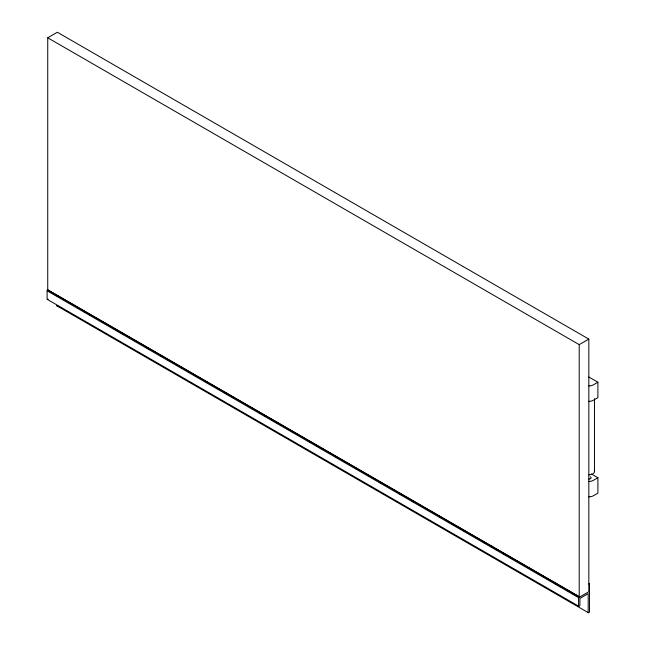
<?xml version="1.0" encoding="UTF-8"?>
<svg xmlns="http://www.w3.org/2000/svg" width="645" height="645" viewBox="0 0 645 645"><rect width="100%" height="100%" fill="white"/><g stroke="black" fill="none" stroke-linecap="round" stroke-linejoin="round"><path stroke-width="0.97" d="M48.101 299.046A0.943 0.548 -60 0 1 47.101 298.958L47.101 290.79L47.738 289.807L579.218 596.657L578.581 597.641L578.581 605.808A0.943 0.548 -60 0 0 579.25 606.187A0.943 0.548 -60 0 0 579.919 605.034L579.919 598.415L588.184 593.634L588.184 612.274A0.943 0.548 -60 0 0 588.853 612.661A0.943 0.548 -60 0 0 589.522 611.508L589.522 583.62L588.829 584.023M47.738 37.797L57.349 32.25L588.829 339.101L588.829 591.723L579.218 597.27L579.218 344.64L47.738 37.797L47.738 290.427M579.218 344.64L588.829 339.101M588.829 401.335A6.418 3.701 0 0 0 593.36 400.255L597.899 397.634L597.899 382.227L593.36 384.847A6.418 3.701 0 0 1 588.829 385.936M588.829 496.844A6.418 3.701 0 0 0 593.36 495.755L597.899 493.143L597.899 477.735L593.36 480.356A6.418 3.701 0 0 1 588.829 481.436M588.829 376.994L597.899 382.227M591.304 473.93L597.899 477.735M47.633 289.871L579.113 596.714M52.979 293.451L58.211 296.474M68.684 302.513L70.434 303.521M76.537 307.052L78.287 308.06M84.398 311.583L86.14 312.591M88.76 314.107L90.502 315.115M100.975 321.162L102.724 322.169M104.466 323.177L106.215 324.185M112.319 327.708L114.939 329.224M116.689 330.232L118.43 331.24M120.18 332.248L122.792 333.755M132.394 339.302L135.015 340.81M144.609 346.349L149.85 349.372M160.323 355.419L162.064 356.427M168.176 359.958L169.917 360.966M172.537 362.474L174.287 363.482M176.029 364.49L177.778 365.497M180.39 367.013L182.14 368.021M188.251 371.544L189.993 372.552M196.104 376.083L197.846 377.091M203.957 380.615L206.577 382.122M208.319 383.13L210.068 384.138M216.172 387.669L218.792 389.177M224.033 392.2L226.645 393.716M231.886 396.74L233.627 397.747M251.953 408.325L253.703 409.333M259.814 412.865L261.556 413.872M264.176 415.38L265.917 416.388M272.029 419.911L273.77 420.919M276.391 422.435L278.14 423.443M279.882 424.45L281.631 425.458M287.735 428.981L289.484 429.989M292.104 431.505L293.846 432.513M307.81 440.575L310.43 442.083M315.663 445.106L318.283 446.622M320.025 447.63L322.645 449.138M335.739 456.7L337.48 457.7M343.592 461.231L345.333 462.239M355.806 468.286L357.556 469.294M368.029 475.341L369.77 476.349M371.52 477.356L373.262 478.364M380.244 482.396L381.993 483.403M383.735 484.411L385.484 485.419M395.949 491.466L397.699 492.474M399.44 493.481L402.061 494.989M411.663 500.528L414.284 502.044M427.369 509.598L429.119 510.606M439.592 516.653L441.333 517.661M447.445 521.192L449.186 522.2M451.806 523.708L453.548 524.716M455.297 525.723L457.039 526.731M459.659 528.247L461.409 529.255M463.15 530.263L464.9 531.27M467.512 532.778L469.262 533.786M475.373 537.309L477.115 538.317M483.226 541.848L485.838 543.356M491.079 546.38L493.699 547.895M495.441 548.903L498.061 550.411M503.293 553.434L505.914 554.95M511.154 557.973L512.896 558.981M519.007 562.505L520.749 563.512M531.222 569.559L532.972 570.567M539.075 574.098L540.824 575.106M543.445 576.614L545.186 577.622M546.936 578.63L548.677 579.637M555.659 583.669L557.401 584.676M559.15 585.684L560.892 586.692M567.003 590.215L568.753 591.223M571.365 592.739L573.115 593.747M574.856 594.755L577.477 596.262M47.101 290.79L578.581 597.641M47.295 299.393L578.775 606.236M56.905 305.859L588.385 612.71M594.488 398.634L594.488 471.576M590.425 476.808A2.266 1.306 0 0 1 590.917 478.235A2.266 1.306 0 0 1 588.829 479.041M594.295 470.729A5.66 3.265 0 0 1 588.829 474.841M57.703 305.52A0.943 0.548 -60 0 1 56.704 305.432"/></g></svg>
